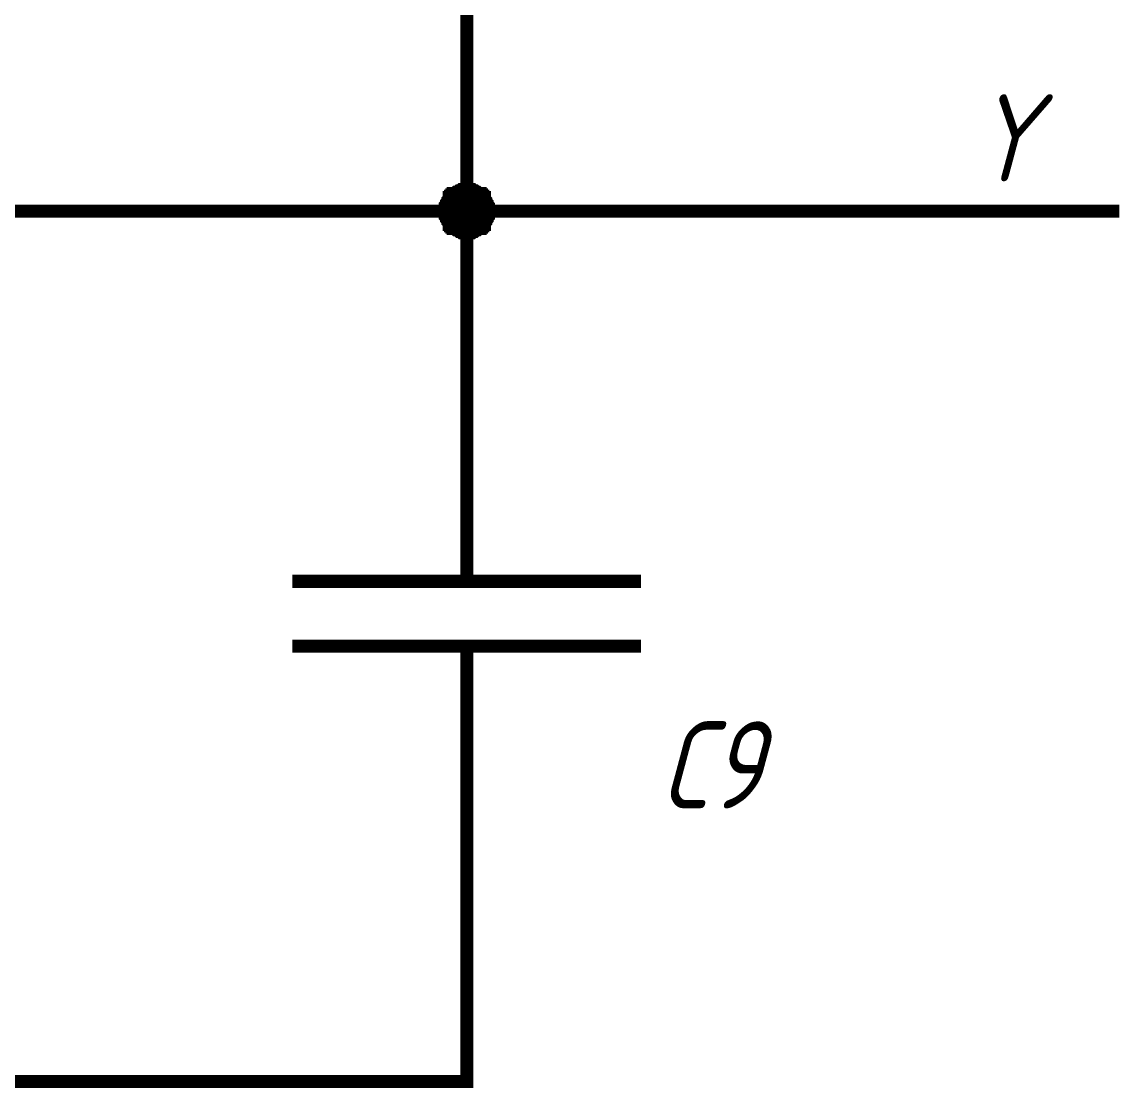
# Model space of a CAD drawing. Extents: x 196 to 1101, y 70 to 664.
# Drawn here: x 511.81 to 537.18, y 126.01 to 150.52 of the extents above; entities that cross this region are included whole.
import ezdxf

# ---------------------------------------------------------------- set-up
doc = ezdxf.new("R2010")
doc.units = 0
doc.header["$MEASUREMENT"] = 0
doc.layers.add('Sheet', color=255, linetype='CONTINUOUS')
doc.styles.add('GOST type A0', font='', dxfattribs={"oblique": 15, "height": 3.5})
doc.styles.get('GOST type A0').set_extended_font_data('GOST type A')

msp = doc.modelspace()

# ---------------------------------------------------------------- linework, layer by layer
at = {"layer": 'Sheet', "const_width": 0.3}
for points in [[(522.031, 151.173), (522.031, 146.171), (522.031, 146.171)], [(521.534, 146.171), (521.534, 146.203), (521.534, 146.234), (521.534, 146.234), (521.534, 146.265), (521.534, 146.296), (521.565, 146.327), (521.565, 146.358), (521.565, 146.358), (521.596, 146.389), (521.596, 146.42), (521.596, 146.42), (521.627, 146.451), (521.627, 146.482), (521.658, 146.482), (521.658, 146.513), (521.689, 146.513), (521.689, 146.544), (521.72, 146.544), (521.72, 146.575), (521.751, 146.575), (521.782, 146.606), (521.782, 146.606), (521.813, 146.606), (521.844, 146.638), (521.844, 146.638), (521.875, 146.638), (521.906, 146.669), (521.937, 146.669), (521.968, 146.669), (521.968, 146.669), (522, 146.669), (522.031, 146.669)], [(521.534, 146.171), (521.534, 146.203), (521.534, 146.234), (521.534, 146.234), (521.534, 146.265), (521.534, 146.296), (521.565, 146.327), (521.565, 146.358), (521.565, 146.358), (521.596, 146.389), (521.596, 146.42), (521.596, 146.42), (521.627, 146.451), (521.627, 146.482), (521.658, 146.482), (521.658, 146.513), (521.689, 146.513), (521.689, 146.544), (521.72, 146.544), (521.72, 146.575), (521.751, 146.575), (521.782, 146.606), (521.782, 146.606), (521.813, 146.606), (521.844, 146.638), (521.844, 146.638), (521.875, 146.638), (521.906, 146.669), (521.937, 146.669), (521.968, 146.669), (521.968, 146.669), (522, 146.669), (522.031, 146.669)], [(521.534, 146.171), (521.534, 146.203), (521.534, 146.234), (521.534, 146.234), (521.534, 146.265), (521.534, 146.296), (521.565, 146.327), (521.565, 146.358), (521.565, 146.358), (521.596, 146.389), (521.596, 146.42), (521.596, 146.42), (521.627, 146.451), (521.627, 146.482), (521.658, 146.482), (521.658, 146.513), (521.689, 146.513), (521.689, 146.544), (521.72, 146.544), (521.72, 146.575), (521.751, 146.575), (521.782, 146.606), (521.782, 146.606), (521.813, 146.606), (521.844, 146.638), (521.844, 146.638), (521.875, 146.638), (521.906, 146.669), (521.937, 146.669), (521.968, 146.669), (521.968, 146.669), (522, 146.669), (522.031, 146.669)], [(521.534, 146.171), (521.534, 146.203), (521.534, 146.234), (521.534, 146.234), (521.534, 146.265), (521.534, 146.296), (521.565, 146.327), (521.565, 146.358), (521.565, 146.358), (521.596, 146.389), (521.596, 146.42), (521.596, 146.42), (521.627, 146.451), (521.627, 146.482), (521.658, 146.482), (521.658, 146.513), (521.689, 146.513), (521.689, 146.544), (521.72, 146.544), (521.72, 146.575), (521.751, 146.575), (521.782, 146.606), (521.782, 146.606), (521.813, 146.606), (521.844, 146.638), (521.844, 146.638), (521.875, 146.638), (521.906, 146.669), (521.937, 146.669), (521.968, 146.669), (521.968, 146.669), (522, 146.669), (522.031, 146.669)], [(521.534, 146.171), (521.534, 146.203), (521.534, 146.234), (521.534, 146.234), (521.534, 146.265), (521.534, 146.296), (521.565, 146.327), (521.565, 146.358), (521.565, 146.358), (521.596, 146.389), (521.596, 146.42), (521.596, 146.42), (521.627, 146.451), (521.627, 146.482), (521.658, 146.482), (521.658, 146.513), (521.689, 146.513), (521.689, 146.544), (521.72, 146.544), (521.72, 146.575), (521.751, 146.575), (521.782, 146.606), (521.782, 146.606), (521.813, 146.606), (521.844, 146.638), (521.844, 146.638), (521.875, 146.638), (521.906, 146.669), (521.937, 146.669), (521.968, 146.669), (521.968, 146.669), (522, 146.669), (522.031, 146.669)], [(521.534, 146.171), (521.534, 146.203), (521.534, 146.234), (521.534, 146.234), (521.534, 146.265), (521.534, 146.296), (521.565, 146.327), (521.565, 146.358), (521.565, 146.358), (521.596, 146.389), (521.596, 146.42), (521.596, 146.42), (521.627, 146.451), (521.627, 146.482), (521.658, 146.482), (521.658, 146.513), (521.689, 146.513), (521.689, 146.544), (521.72, 146.544), (521.72, 146.575), (521.751, 146.575), (521.782, 146.606), (521.782, 146.606), (521.813, 146.606), (521.844, 146.638), (521.844, 146.638), (521.875, 146.638), (521.906, 146.669), (521.937, 146.669), (521.968, 146.669), (521.968, 146.669), (522, 146.669), (522.031, 146.669)], [(521.534, 146.171), (521.534, 146.203), (521.534, 146.234), (521.534, 146.234), (521.534, 146.265), (521.534, 146.296), (521.565, 146.327), (521.565, 146.358), (521.565, 146.358), (521.596, 146.389), (521.596, 146.42), (521.596, 146.42), (521.627, 146.451), (521.627, 146.482), (521.658, 146.482), (521.658, 146.513), (521.689, 146.513), (521.689, 146.544), (521.72, 146.544), (521.72, 146.575), (521.751, 146.575), (521.782, 146.606), (521.782, 146.606), (521.813, 146.606), (521.844, 146.638), (521.844, 146.638), (521.875, 146.638), (521.906, 146.669), (521.937, 146.669), (521.968, 146.669), (521.968, 146.669), (522, 146.669), (522.031, 146.669)], [(521.534, 146.171), (521.534, 146.203), (521.534, 146.234), (521.534, 146.234), (521.534, 146.265), (521.534, 146.296), (521.565, 146.327), (521.565, 146.358), (521.565, 146.358), (521.596, 146.389), (521.596, 146.42), (521.596, 146.42), (521.627, 146.451), (521.627, 146.482), (521.658, 146.482), (521.658, 146.513), (521.689, 146.513), (521.689, 146.544), (521.72, 146.544), (521.72, 146.575), (521.751, 146.575), (521.782, 146.606), (521.782, 146.606), (521.813, 146.606), (521.844, 146.638), (521.844, 146.638), (521.875, 146.638), (521.906, 146.669), (521.937, 146.669), (521.968, 146.669), (521.968, 146.669), (522, 146.669), (522.031, 146.669)], [(521.534, 146.171), (521.534, 146.203), (521.534, 146.234), (521.534, 146.234), (521.534, 146.265), (521.534, 146.296), (521.565, 146.327), (521.565, 146.358), (521.565, 146.358), (521.596, 146.389), (521.596, 146.42), (521.596, 146.42), (521.627, 146.451), (521.627, 146.482), (521.658, 146.482), (521.658, 146.513), (521.689, 146.513), (521.689, 146.544), (521.72, 146.544), (521.72, 146.575), (521.751, 146.575), (521.782, 146.606), (521.782, 146.606), (521.813, 146.606), (521.844, 146.638), (521.844, 146.638), (521.875, 146.638), (521.906, 146.669), (521.937, 146.669), (521.968, 146.669), (521.968, 146.669), (522, 146.669), (522.031, 146.669)], [(521.534, 146.171), (521.534, 146.203), (521.534, 146.234), (521.534, 146.234), (521.534, 146.265), (521.534, 146.296), (521.565, 146.327), (521.565, 146.358), (521.565, 146.358), (521.596, 146.389), (521.596, 146.42), (521.596, 146.42), (521.627, 146.451), (521.627, 146.482), (521.658, 146.482), (521.658, 146.513), (521.689, 146.513), (521.689, 146.544), (521.72, 146.544), (521.72, 146.575), (521.751, 146.575), (521.782, 146.606), (521.782, 146.606), (521.813, 146.606), (521.844, 146.638), (521.844, 146.638), (521.875, 146.638), (521.906, 146.669), (521.937, 146.669), (521.968, 146.669), (521.968, 146.669), (522, 146.669), (522.031, 146.669)], [(521.534, 146.171), (521.534, 146.203), (521.534, 146.234), (521.534, 146.234), (521.534, 146.265), (521.534, 146.296), (521.565, 146.327), (521.565, 146.358), (521.565, 146.358), (521.596, 146.389), (521.596, 146.42), (521.596, 146.42), (521.627, 146.451), (521.627, 146.482), (521.658, 146.482), (521.658, 146.513), (521.689, 146.513), (521.689, 146.544), (521.72, 146.544), (521.72, 146.575), (521.751, 146.575), (521.782, 146.606), (521.782, 146.606), (521.813, 146.606), (521.844, 146.638), (521.844, 146.638), (521.875, 146.638), (521.906, 146.669), (521.937, 146.669), (521.968, 146.669), (521.968, 146.669), (522, 146.669), (522.031, 146.669)], [(521.534, 146.171), (521.534, 146.203), (521.534, 146.234), (521.534, 146.234), (521.534, 146.265), (521.534, 146.296), (521.565, 146.327), (521.565, 146.358), (521.565, 146.358), (521.596, 146.389), (521.596, 146.42), (521.596, 146.42), (521.627, 146.451), (521.627, 146.482), (521.658, 146.482), (521.658, 146.513), (521.689, 146.513), (521.689, 146.544), (521.72, 146.544), (521.72, 146.575), (521.751, 146.575), (521.782, 146.606), (521.782, 146.606), (521.813, 146.606), (521.844, 146.638), (521.844, 146.638), (521.875, 146.638), (521.906, 146.669), (521.937, 146.669), (521.968, 146.669), (521.968, 146.669), (522, 146.669), (522.031, 146.669)], [(522.031, 146.669), (522.031, 146.669)], [(522.031, 146.669), (522.062, 146.669), (522.093, 146.669), (522.093, 146.669), (522.124, 146.669), (522.155, 146.669), (522.186, 146.638), (522.217, 146.638), (522.217, 146.638), (522.248, 146.606), (522.279, 146.606), (522.279, 146.606), (522.31, 146.575), (522.341, 146.575), (522.341, 146.544), (522.372, 146.544), (522.372, 146.513), (522.403, 146.513), (522.403, 146.482), (522.434, 146.482), (522.434, 146.451), (522.465, 146.42), (522.465, 146.42), (522.465, 146.389), (522.496, 146.358), (522.496, 146.358), (522.496, 146.327), (522.527, 146.296), (522.527, 146.265), (522.527, 146.234), (522.527, 146.234), (522.527, 146.203), (522.527, 146.171)], [(522.031, 146.669), (522.031, 146.669)], [(522.031, 146.669), (522.062, 146.669), (522.093, 146.669), (522.093, 146.669), (522.124, 146.669), (522.155, 146.669), (522.186, 146.638), (522.217, 146.638), (522.217, 146.638), (522.248, 146.606), (522.279, 146.606), (522.279, 146.606), (522.31, 146.575), (522.341, 146.575), (522.341, 146.544), (522.372, 146.544), (522.372, 146.513), (522.403, 146.513), (522.403, 146.482), (522.434, 146.482), (522.434, 146.451), (522.465, 146.42), (522.465, 146.42), (522.465, 146.389), (522.496, 146.358), (522.496, 146.358), (522.496, 146.327), (522.527, 146.296), (522.527, 146.265), (522.527, 146.234), (522.527, 146.234), (522.527, 146.203), (522.527, 146.171)], [(522.031, 146.669), (522.031, 146.669)], [(522.031, 146.669), (522.062, 146.669), (522.093, 146.669), (522.093, 146.669), (522.124, 146.669), (522.155, 146.669), (522.186, 146.638), (522.217, 146.638), (522.217, 146.638), (522.248, 146.606), (522.279, 146.606), (522.279, 146.606), (522.31, 146.575), (522.341, 146.575), (522.341, 146.544), (522.372, 146.544), (522.372, 146.513), (522.403, 146.513), (522.403, 146.482), (522.434, 146.482), (522.434, 146.451), (522.465, 146.42), (522.465, 146.42), (522.465, 146.389), (522.496, 146.358), (522.496, 146.358), (522.496, 146.327), (522.527, 146.296), (522.527, 146.265), (522.527, 146.234), (522.527, 146.234), (522.527, 146.203), (522.527, 146.171)], [(522.031, 146.669), (522.031, 146.669)], [(522.031, 146.669), (522.062, 146.669), (522.093, 146.669), (522.093, 146.669), (522.124, 146.669), (522.155, 146.669), (522.186, 146.638), (522.217, 146.638), (522.217, 146.638), (522.248, 146.606), (522.279, 146.606), (522.279, 146.606), (522.31, 146.575), (522.341, 146.575), (522.341, 146.544), (522.372, 146.544), (522.372, 146.513), (522.403, 146.513), (522.403, 146.482), (522.434, 146.482), (522.434, 146.451), (522.465, 146.42), (522.465, 146.42), (522.465, 146.389), (522.496, 146.358), (522.496, 146.358), (522.496, 146.327), (522.527, 146.296), (522.527, 146.265), (522.527, 146.234), (522.527, 146.234), (522.527, 146.203), (522.527, 146.171)], [(522.031, 146.669), (522.031, 146.669)], [(522.031, 146.669), (522.062, 146.669), (522.093, 146.669), (522.093, 146.669), (522.124, 146.669), (522.155, 146.669), (522.186, 146.638), (522.217, 146.638), (522.217, 146.638), (522.248, 146.606), (522.279, 146.606), (522.279, 146.606), (522.31, 146.575), (522.341, 146.575), (522.341, 146.544), (522.372, 146.544), (522.372, 146.513), (522.403, 146.513), (522.403, 146.482), (522.434, 146.482), (522.434, 146.451), (522.465, 146.42), (522.465, 146.42), (522.465, 146.389), (522.496, 146.358), (522.496, 146.358), (522.496, 146.327), (522.527, 146.296), (522.527, 146.265), (522.527, 146.234), (522.527, 146.234), (522.527, 146.203), (522.527, 146.171)], [(522.031, 146.669), (522.031, 146.669)], [(522.031, 146.669), (522.062, 146.669), (522.093, 146.669), (522.093, 146.669), (522.124, 146.669), (522.155, 146.669), (522.186, 146.638), (522.217, 146.638), (522.217, 146.638), (522.248, 146.606), (522.279, 146.606), (522.279, 146.606), (522.31, 146.575), (522.341, 146.575), (522.341, 146.544), (522.372, 146.544), (522.372, 146.513), (522.403, 146.513), (522.403, 146.482), (522.434, 146.482), (522.434, 146.451), (522.465, 146.42), (522.465, 146.42), (522.465, 146.389), (522.496, 146.358), (522.496, 146.358), (522.496, 146.327), (522.527, 146.296), (522.527, 146.265), (522.527, 146.234), (522.527, 146.234), (522.527, 146.203), (522.527, 146.171)], [(522.031, 146.669), (522.031, 146.669)], [(522.031, 146.669), (522.062, 146.669), (522.093, 146.669), (522.093, 146.669), (522.124, 146.669), (522.155, 146.669), (522.186, 146.638), (522.217, 146.638), (522.217, 146.638), (522.248, 146.606), (522.279, 146.606), (522.279, 146.606), (522.31, 146.575), (522.341, 146.575), (522.341, 146.544), (522.372, 146.544), (522.372, 146.513), (522.403, 146.513), (522.403, 146.482), (522.434, 146.482), (522.434, 146.451), (522.465, 146.42), (522.465, 146.42), (522.465, 146.389), (522.496, 146.358), (522.496, 146.358), (522.496, 146.327), (522.527, 146.296), (522.527, 146.265), (522.527, 146.234), (522.527, 146.234), (522.527, 146.203), (522.527, 146.171)], [(522.031, 146.669), (522.031, 146.669)], [(522.031, 146.669), (522.062, 146.669), (522.093, 146.669), (522.093, 146.669), (522.124, 146.669), (522.155, 146.669), (522.186, 146.638), (522.217, 146.638), (522.217, 146.638), (522.248, 146.606), (522.279, 146.606), (522.279, 146.606), (522.31, 146.575), (522.341, 146.575), (522.341, 146.544), (522.372, 146.544), (522.372, 146.513), (522.403, 146.513), (522.403, 146.482), (522.434, 146.482), (522.434, 146.451), (522.465, 146.42), (522.465, 146.42), (522.465, 146.389), (522.496, 146.358), (522.496, 146.358), (522.496, 146.327), (522.527, 146.296), (522.527, 146.265), (522.527, 146.234), (522.527, 146.234), (522.527, 146.203), (522.527, 146.171)], [(522.031, 146.669), (522.031, 146.669)], [(522.031, 146.669), (522.062, 146.669), (522.093, 146.669), (522.093, 146.669), (522.124, 146.669), (522.155, 146.669), (522.186, 146.638), (522.217, 146.638), (522.217, 146.638), (522.248, 146.606), (522.279, 146.606), (522.279, 146.606), (522.31, 146.575), (522.341, 146.575), (522.341, 146.544), (522.372, 146.544), (522.372, 146.513), (522.403, 146.513), (522.403, 146.482), (522.434, 146.482), (522.434, 146.451), (522.465, 146.42), (522.465, 146.42), (522.465, 146.389), (522.496, 146.358), (522.496, 146.358), (522.496, 146.327), (522.527, 146.296), (522.527, 146.265), (522.527, 146.234), (522.527, 146.234), (522.527, 146.203), (522.527, 146.171)], [(522.031, 146.669), (522.031, 146.669)], [(522.031, 146.669), (522.062, 146.669), (522.093, 146.669), (522.093, 146.669), (522.124, 146.669), (522.155, 146.669), (522.186, 146.638), (522.217, 146.638), (522.217, 146.638), (522.248, 146.606), (522.279, 146.606), (522.279, 146.606), (522.31, 146.575), (522.341, 146.575), (522.341, 146.544), (522.372, 146.544), (522.372, 146.513), (522.403, 146.513), (522.403, 146.482), (522.434, 146.482), (522.434, 146.451), (522.465, 146.42), (522.465, 146.42), (522.465, 146.389), (522.496, 146.358), (522.496, 146.358), (522.496, 146.327), (522.527, 146.296), (522.527, 146.265), (522.527, 146.234), (522.527, 146.234), (522.527, 146.203), (522.527, 146.171)], [(522.031, 146.669), (522.031, 146.669)], [(522.031, 146.669), (522.062, 146.669), (522.093, 146.669), (522.093, 146.669), (522.124, 146.669), (522.155, 146.669), (522.186, 146.638), (522.217, 146.638), (522.217, 146.638), (522.248, 146.606), (522.279, 146.606), (522.279, 146.606), (522.31, 146.575), (522.341, 146.575), (522.341, 146.544), (522.372, 146.544), (522.372, 146.513), (522.403, 146.513), (522.403, 146.482), (522.434, 146.482), (522.434, 146.451), (522.465, 146.42), (522.465, 146.42), (522.465, 146.389), (522.496, 146.358), (522.496, 146.358), (522.496, 146.327), (522.527, 146.296), (522.527, 146.265), (522.527, 146.234), (522.527, 146.234), (522.527, 146.203), (522.527, 146.171)], [(522.031, 146.669), (522.031, 146.669)], [(522.031, 146.669), (522.062, 146.669), (522.093, 146.669), (522.093, 146.669), (522.124, 146.669), (522.155, 146.669), (522.186, 146.638), (522.217, 146.638), (522.217, 146.638), (522.248, 146.606), (522.279, 146.606), (522.279, 146.606), (522.31, 146.575), (522.341, 146.575), (522.341, 146.544), (522.372, 146.544), (522.372, 146.513), (522.403, 146.513), (522.403, 146.482), (522.434, 146.482), (522.434, 146.451), (522.465, 146.42), (522.465, 146.42), (522.465, 146.389), (522.496, 146.358), (522.496, 146.358), (522.496, 146.327), (522.527, 146.296), (522.527, 146.265), (522.527, 146.234), (522.527, 146.234), (522.527, 146.203), (522.527, 146.171)], [(414.576, 146.171), (442.061, 146.171), (462.061, 146.171), (482.03, 146.171), (502.03, 146.171), (522.031, 146.171), (537.031, 146.171)], [(522.031, 145.674), (522, 145.674), (521.968, 145.674), (521.968, 145.674), (521.937, 145.674), (521.906, 145.674), (521.875, 145.705), (521.844, 145.705), (521.844, 145.705), (521.813, 145.737), (521.782, 145.737), (521.782, 145.737), (521.751, 145.768), (521.72, 145.768), (521.72, 145.799), (521.689, 145.799), (521.689, 145.83), (521.658, 145.83), (521.658, 145.861), (521.627, 145.861), (521.627, 145.892), (521.596, 145.923), (521.596, 145.923), (521.596, 145.954), (521.565, 145.985), (521.565, 145.985), (521.565, 146.016), (521.534, 146.047), (521.534, 146.078), (521.534, 146.109), (521.534, 146.109), (521.534, 146.14), (521.534, 146.171)], [(521.534, 146.171), (521.534, 146.171)], [(522.031, 145.674), (522, 145.674), (521.968, 145.674), (521.968, 145.674), (521.937, 145.674), (521.906, 145.674), (521.875, 145.705), (521.844, 145.705), (521.844, 145.705), (521.813, 145.737), (521.782, 145.737), (521.782, 145.737), (521.751, 145.768), (521.72, 145.768), (521.72, 145.799), (521.689, 145.799), (521.689, 145.83), (521.658, 145.83), (521.658, 145.861), (521.627, 145.861), (521.627, 145.892), (521.596, 145.923), (521.596, 145.923), (521.596, 145.954), (521.565, 145.985), (521.565, 145.985), (521.565, 146.016), (521.534, 146.047), (521.534, 146.078), (521.534, 146.109), (521.534, 146.109), (521.534, 146.14), (521.534, 146.171)], [(521.534, 146.171), (521.534, 146.171)], [(522.031, 145.674), (522, 145.674), (521.968, 145.674), (521.968, 145.674), (521.937, 145.674), (521.906, 145.674), (521.875, 145.705), (521.844, 145.705), (521.844, 145.705), (521.813, 145.737), (521.782, 145.737), (521.782, 145.737), (521.751, 145.768), (521.72, 145.768), (521.72, 145.799), (521.689, 145.799), (521.689, 145.83), (521.658, 145.83), (521.658, 145.861), (521.627, 145.861), (521.627, 145.892), (521.596, 145.923), (521.596, 145.923), (521.596, 145.954), (521.565, 145.985), (521.565, 145.985), (521.565, 146.016), (521.534, 146.047), (521.534, 146.078), (521.534, 146.109), (521.534, 146.109), (521.534, 146.14), (521.534, 146.171)], [(521.534, 146.171), (521.534, 146.171)], [(522.031, 145.674), (522, 145.674), (521.968, 145.674), (521.968, 145.674), (521.937, 145.674), (521.906, 145.674), (521.875, 145.705), (521.844, 145.705), (521.844, 145.705), (521.813, 145.737), (521.782, 145.737), (521.782, 145.737), (521.751, 145.768), (521.72, 145.768), (521.72, 145.799), (521.689, 145.799), (521.689, 145.83), (521.658, 145.83), (521.658, 145.861), (521.627, 145.861), (521.627, 145.892), (521.596, 145.923), (521.596, 145.923), (521.596, 145.954), (521.565, 145.985), (521.565, 145.985), (521.565, 146.016), (521.534, 146.047), (521.534, 146.078), (521.534, 146.109), (521.534, 146.109), (521.534, 146.14), (521.534, 146.171)], [(521.534, 146.171), (521.534, 146.171)], [(522.031, 145.674), (522, 145.674), (521.968, 145.674), (521.968, 145.674), (521.937, 145.674), (521.906, 145.674), (521.875, 145.705), (521.844, 145.705), (521.844, 145.705), (521.813, 145.737), (521.782, 145.737), (521.782, 145.737), (521.751, 145.768), (521.72, 145.768), (521.72, 145.799), (521.689, 145.799), (521.689, 145.83), (521.658, 145.83), (521.658, 145.861), (521.627, 145.861), (521.627, 145.892), (521.596, 145.923), (521.596, 145.923), (521.596, 145.954), (521.565, 145.985), (521.565, 145.985), (521.565, 146.016), (521.534, 146.047), (521.534, 146.078), (521.534, 146.109), (521.534, 146.109), (521.534, 146.14), (521.534, 146.171)], [(521.534, 146.171), (521.534, 146.171)], [(522.031, 145.674), (522, 145.674), (521.968, 145.674), (521.968, 145.674), (521.937, 145.674), (521.906, 145.674), (521.875, 145.705), (521.844, 145.705), (521.844, 145.705), (521.813, 145.737), (521.782, 145.737), (521.782, 145.737), (521.751, 145.768), (521.72, 145.768), (521.72, 145.799), (521.689, 145.799), (521.689, 145.83), (521.658, 145.83), (521.658, 145.861), (521.627, 145.861), (521.627, 145.892), (521.596, 145.923), (521.596, 145.923), (521.596, 145.954), (521.565, 145.985), (521.565, 145.985), (521.565, 146.016), (521.534, 146.047), (521.534, 146.078), (521.534, 146.109), (521.534, 146.109), (521.534, 146.14), (521.534, 146.171)], [(521.534, 146.171), (521.534, 146.171)], [(522.031, 145.674), (522, 145.674), (521.968, 145.674), (521.968, 145.674), (521.937, 145.674), (521.906, 145.674), (521.875, 145.705), (521.844, 145.705), (521.844, 145.705), (521.813, 145.737), (521.782, 145.737), (521.782, 145.737), (521.751, 145.768), (521.72, 145.768), (521.72, 145.799), (521.689, 145.799), (521.689, 145.83), (521.658, 145.83), (521.658, 145.861), (521.627, 145.861), (521.627, 145.892), (521.596, 145.923), (521.596, 145.923), (521.596, 145.954), (521.565, 145.985), (521.565, 145.985), (521.565, 146.016), (521.534, 146.047), (521.534, 146.078), (521.534, 146.109), (521.534, 146.109), (521.534, 146.14), (521.534, 146.171)], [(521.534, 146.171), (521.534, 146.171)], [(522.031, 145.674), (522, 145.674), (521.968, 145.674), (521.968, 145.674), (521.937, 145.674), (521.906, 145.674), (521.875, 145.705), (521.844, 145.705), (521.844, 145.705), (521.813, 145.737), (521.782, 145.737), (521.782, 145.737), (521.751, 145.768), (521.72, 145.768), (521.72, 145.799), (521.689, 145.799), (521.689, 145.83), (521.658, 145.83), (521.658, 145.861), (521.627, 145.861), (521.627, 145.892), (521.596, 145.923), (521.596, 145.923), (521.596, 145.954), (521.565, 145.985), (521.565, 145.985), (521.565, 146.016), (521.534, 146.047), (521.534, 146.078), (521.534, 146.109), (521.534, 146.109), (521.534, 146.14), (521.534, 146.171)], [(521.534, 146.171), (521.534, 146.171)], [(522.031, 145.674), (522, 145.674), (521.968, 145.674), (521.968, 145.674), (521.937, 145.674), (521.906, 145.674), (521.875, 145.705), (521.844, 145.705), (521.844, 145.705), (521.813, 145.737), (521.782, 145.737), (521.782, 145.737), (521.751, 145.768), (521.72, 145.768), (521.72, 145.799), (521.689, 145.799), (521.689, 145.83), (521.658, 145.83), (521.658, 145.861), (521.627, 145.861), (521.627, 145.892), (521.596, 145.923), (521.596, 145.923), (521.596, 145.954), (521.565, 145.985), (521.565, 145.985), (521.565, 146.016), (521.534, 146.047), (521.534, 146.078), (521.534, 146.109), (521.534, 146.109), (521.534, 146.14), (521.534, 146.171)], [(521.534, 146.171), (521.534, 146.171)], [(522.031, 145.674), (522, 145.674), (521.968, 145.674), (521.968, 145.674), (521.937, 145.674), (521.906, 145.674), (521.875, 145.705), (521.844, 145.705), (521.844, 145.705), (521.813, 145.737), (521.782, 145.737), (521.782, 145.737), (521.751, 145.768), (521.72, 145.768), (521.72, 145.799), (521.689, 145.799), (521.689, 145.83), (521.658, 145.83), (521.658, 145.861), (521.627, 145.861), (521.627, 145.892), (521.596, 145.923), (521.596, 145.923), (521.596, 145.954), (521.565, 145.985), (521.565, 145.985), (521.565, 146.016), (521.534, 146.047), (521.534, 146.078), (521.534, 146.109), (521.534, 146.109), (521.534, 146.14), (521.534, 146.171)], [(521.534, 146.171), (521.534, 146.171)], [(522.031, 145.674), (522, 145.674), (521.968, 145.674), (521.968, 145.674), (521.937, 145.674), (521.906, 145.674), (521.875, 145.705), (521.844, 145.705), (521.844, 145.705), (521.813, 145.737), (521.782, 145.737), (521.782, 145.737), (521.751, 145.768), (521.72, 145.768), (521.72, 145.799), (521.689, 145.799), (521.689, 145.83), (521.658, 145.83), (521.658, 145.861), (521.627, 145.861), (521.627, 145.892), (521.596, 145.923), (521.596, 145.923), (521.596, 145.954), (521.565, 145.985), (521.565, 145.985), (521.565, 146.016), (521.534, 146.047), (521.534, 146.078), (521.534, 146.109), (521.534, 146.109), (521.534, 146.14), (521.534, 146.171)], [(521.534, 146.171), (521.534, 146.171)], [(522.031, 145.674), (522, 145.674), (521.968, 145.674), (521.968, 145.674), (521.937, 145.674), (521.906, 145.674), (521.875, 145.705), (521.844, 145.705), (521.844, 145.705), (521.813, 145.737), (521.782, 145.737), (521.782, 145.737), (521.751, 145.768), (521.72, 145.768), (521.72, 145.799), (521.689, 145.799), (521.689, 145.83), (521.658, 145.83), (521.658, 145.861), (521.627, 145.861), (521.627, 145.892), (521.596, 145.923), (521.596, 145.923), (521.596, 145.954), (521.565, 145.985), (521.565, 145.985), (521.565, 146.016), (521.534, 146.047), (521.534, 146.078), (521.534, 146.109), (521.534, 146.109), (521.534, 146.14), (521.534, 146.171)], [(521.534, 146.171), (521.534, 146.171)], [(522.527, 146.171), (522.527, 146.14), (522.527, 146.109), (522.527, 146.109), (522.527, 146.078), (522.527, 146.047), (522.496, 146.016), (522.496, 145.985), (522.496, 145.985), (522.465, 145.954), (522.465, 145.923), (522.465, 145.923), (522.434, 145.892), (522.434, 145.861), (522.403, 145.861), (522.403, 145.83), (522.372, 145.83), (522.372, 145.799), (522.341, 145.799), (522.341, 145.768), (522.31, 145.768), (522.279, 145.737), (522.279, 145.737), (522.248, 145.737), (522.217, 145.705), (522.217, 145.705), (522.186, 145.705), (522.155, 145.674), (522.124, 145.674), (522.093, 145.674), (522.093, 145.674), (522.062, 145.674), (522.031, 145.674)], [(522.527, 146.171), (522.527, 146.14), (522.527, 146.109), (522.527, 146.109), (522.527, 146.078), (522.527, 146.047), (522.496, 146.016), (522.496, 145.985), (522.496, 145.985), (522.465, 145.954), (522.465, 145.923), (522.465, 145.923), (522.434, 145.892), (522.434, 145.861), (522.403, 145.861), (522.403, 145.83), (522.372, 145.83), (522.372, 145.799), (522.341, 145.799), (522.341, 145.768), (522.31, 145.768), (522.279, 145.737), (522.279, 145.737), (522.248, 145.737), (522.217, 145.705), (522.217, 145.705), (522.186, 145.705), (522.155, 145.674), (522.124, 145.674), (522.093, 145.674), (522.093, 145.674), (522.062, 145.674), (522.031, 145.674)], [(522.031, 140.176), (522.031, 146.171), (522.031, 146.171)], [(522.527, 146.171), (522.527, 146.14), (522.527, 146.109), (522.527, 146.109), (522.527, 146.078), (522.527, 146.047), (522.496, 146.016), (522.496, 145.985), (522.496, 145.985), (522.465, 145.954), (522.465, 145.923), (522.465, 145.923), (522.434, 145.892), (522.434, 145.861), (522.403, 145.861), (522.403, 145.83), (522.372, 145.83), (522.372, 145.799), (522.341, 145.799), (522.341, 145.768), (522.31, 145.768), (522.279, 145.737), (522.279, 145.737), (522.248, 145.737), (522.217, 145.705), (522.217, 145.705), (522.186, 145.705), (522.155, 145.674), (522.124, 145.674), (522.093, 145.674), (522.093, 145.674), (522.062, 145.674), (522.031, 145.674)], [(522.527, 146.171), (522.527, 146.14), (522.527, 146.109), (522.527, 146.109), (522.527, 146.078), (522.527, 146.047), (522.496, 146.016), (522.496, 145.985), (522.496, 145.985), (522.465, 145.954), (522.465, 145.923), (522.465, 145.923), (522.434, 145.892), (522.434, 145.861), (522.403, 145.861), (522.403, 145.83), (522.372, 145.83), (522.372, 145.799), (522.341, 145.799), (522.341, 145.768), (522.31, 145.768), (522.279, 145.737), (522.279, 145.737), (522.248, 145.737), (522.217, 145.705), (522.217, 145.705), (522.186, 145.705), (522.155, 145.674), (522.124, 145.674), (522.093, 145.674), (522.093, 145.674), (522.062, 145.674), (522.031, 145.674)], [(522.527, 146.171), (522.527, 146.14), (522.527, 146.109), (522.527, 146.109), (522.527, 146.078), (522.527, 146.047), (522.496, 146.016), (522.496, 145.985), (522.496, 145.985), (522.465, 145.954), (522.465, 145.923), (522.465, 145.923), (522.434, 145.892), (522.434, 145.861), (522.403, 145.861), (522.403, 145.83), (522.372, 145.83), (522.372, 145.799), (522.341, 145.799), (522.341, 145.768), (522.31, 145.768), (522.279, 145.737), (522.279, 145.737), (522.248, 145.737), (522.217, 145.705), (522.217, 145.705), (522.186, 145.705), (522.155, 145.674), (522.124, 145.674), (522.093, 145.674), (522.093, 145.674), (522.062, 145.674), (522.031, 145.674)], [(522.527, 146.171), (522.527, 146.14), (522.527, 146.109), (522.527, 146.109), (522.527, 146.078), (522.527, 146.047), (522.496, 146.016), (522.496, 145.985), (522.496, 145.985), (522.465, 145.954), (522.465, 145.923), (522.465, 145.923), (522.434, 145.892), (522.434, 145.861), (522.403, 145.861), (522.403, 145.83), (522.372, 145.83), (522.372, 145.799), (522.341, 145.799), (522.341, 145.768), (522.31, 145.768), (522.279, 145.737), (522.279, 145.737), (522.248, 145.737), (522.217, 145.705), (522.217, 145.705), (522.186, 145.705), (522.155, 145.674), (522.124, 145.674), (522.093, 145.674), (522.093, 145.674), (522.062, 145.674), (522.031, 145.674)], [(522.527, 146.171), (522.527, 146.14), (522.527, 146.109), (522.527, 146.109), (522.527, 146.078), (522.527, 146.047), (522.496, 146.016), (522.496, 145.985), (522.496, 145.985), (522.465, 145.954), (522.465, 145.923), (522.465, 145.923), (522.434, 145.892), (522.434, 145.861), (522.403, 145.861), (522.403, 145.83), (522.372, 145.83), (522.372, 145.799), (522.341, 145.799), (522.341, 145.768), (522.31, 145.768), (522.279, 145.737), (522.279, 145.737), (522.248, 145.737), (522.217, 145.705), (522.217, 145.705), (522.186, 145.705), (522.155, 145.674), (522.124, 145.674), (522.093, 145.674), (522.093, 145.674), (522.062, 145.674), (522.031, 145.674)], [(522.527, 146.171), (522.527, 146.14), (522.527, 146.109), (522.527, 146.109), (522.527, 146.078), (522.527, 146.047), (522.496, 146.016), (522.496, 145.985), (522.496, 145.985), (522.465, 145.954), (522.465, 145.923), (522.465, 145.923), (522.434, 145.892), (522.434, 145.861), (522.403, 145.861), (522.403, 145.83), (522.372, 145.83), (522.372, 145.799), (522.341, 145.799), (522.341, 145.768), (522.31, 145.768), (522.279, 145.737), (522.279, 145.737), (522.248, 145.737), (522.217, 145.705), (522.217, 145.705), (522.186, 145.705), (522.155, 145.674), (522.124, 145.674), (522.093, 145.674), (522.093, 145.674), (522.062, 145.674), (522.031, 145.674)], [(522.527, 146.171), (522.527, 146.14), (522.527, 146.109), (522.527, 146.109), (522.527, 146.078), (522.527, 146.047), (522.496, 146.016), (522.496, 145.985), (522.496, 145.985), (522.465, 145.954), (522.465, 145.923), (522.465, 145.923), (522.434, 145.892), (522.434, 145.861), (522.403, 145.861), (522.403, 145.83), (522.372, 145.83), (522.372, 145.799), (522.341, 145.799), (522.341, 145.768), (522.31, 145.768), (522.279, 145.737), (522.279, 145.737), (522.248, 145.737), (522.217, 145.705), (522.217, 145.705), (522.186, 145.705), (522.155, 145.674), (522.124, 145.674), (522.093, 145.674), (522.093, 145.674), (522.062, 145.674), (522.031, 145.674)], [(522.527, 146.171), (522.527, 146.14), (522.527, 146.109), (522.527, 146.109), (522.527, 146.078), (522.527, 146.047), (522.496, 146.016), (522.496, 145.985), (522.496, 145.985), (522.465, 145.954), (522.465, 145.923), (522.465, 145.923), (522.434, 145.892), (522.434, 145.861), (522.403, 145.861), (522.403, 145.83), (522.372, 145.83), (522.372, 145.799), (522.341, 145.799), (522.341, 145.768), (522.31, 145.768), (522.279, 145.737), (522.279, 145.737), (522.248, 145.737), (522.217, 145.705), (522.217, 145.705), (522.186, 145.705), (522.155, 145.674), (522.124, 145.674), (522.093, 145.674), (522.093, 145.674), (522.062, 145.674), (522.031, 145.674)], [(522.527, 146.171), (522.527, 146.14), (522.527, 146.109), (522.527, 146.109), (522.527, 146.078), (522.527, 146.047), (522.496, 146.016), (522.496, 145.985), (522.496, 145.985), (522.465, 145.954), (522.465, 145.923), (522.465, 145.923), (522.434, 145.892), (522.434, 145.861), (522.403, 145.861), (522.403, 145.83), (522.372, 145.83), (522.372, 145.799), (522.341, 145.799), (522.341, 145.768), (522.31, 145.768), (522.279, 145.737), (522.279, 145.737), (522.248, 145.737), (522.217, 145.705), (522.217, 145.705), (522.186, 145.705), (522.155, 145.674), (522.124, 145.674), (522.093, 145.674), (522.093, 145.674), (522.062, 145.674), (522.031, 145.674)], [(522.527, 146.171), (522.527, 146.14), (522.527, 146.109), (522.527, 146.109), (522.527, 146.078), (522.527, 146.047), (522.496, 146.016), (522.496, 145.985), (522.496, 145.985), (522.465, 145.954), (522.465, 145.923), (522.465, 145.923), (522.434, 145.892), (522.434, 145.861), (522.403, 145.861), (522.403, 145.83), (522.372, 145.83), (522.372, 145.799), (522.341, 145.799), (522.341, 145.768), (522.31, 145.768), (522.279, 145.737), (522.279, 145.737), (522.248, 145.737), (522.217, 145.705), (522.217, 145.705), (522.186, 145.705), (522.155, 145.674), (522.124, 145.674), (522.093, 145.674), (522.093, 145.674), (522.062, 145.674), (522.031, 145.674)], [(522.527, 146.171), (522.527, 146.171), (522.527, 146.171), (522.527, 146.171), (522.527, 146.171), (522.527, 146.171), (522.527, 146.171), (522.527, 146.171), (522.527, 146.171), (522.527, 146.171), (522.527, 146.171), (522.527, 146.171), (522.527, 146.171), (522.527, 146.171), (522.527, 146.171), (522.527, 146.171), (522.527, 146.171), (522.527, 146.171), (522.527, 146.171), (522.527, 146.171), (522.527, 146.171), (522.527, 146.171), (522.527, 146.171), (522.527, 146.171), (522.527, 146.171), (522.527, 146.171), (522.527, 146.171), (522.527, 146.171), (522.527, 146.171), (522.527, 146.171), (522.527, 146.171), (522.527, 146.171), (522.527, 146.171)], [(522.527, 146.171), (522.527, 146.171)], [(522.527, 146.171), (522.527, 146.171), (522.527, 146.171), (522.527, 146.171), (522.527, 146.171), (522.527, 146.171), (522.527, 146.171), (522.527, 146.171), (522.527, 146.171), (522.527, 146.171), (522.527, 146.171), (522.527, 146.171), (522.527, 146.171), (522.527, 146.171), (522.527, 146.171), (522.527, 146.171), (522.527, 146.171), (522.527, 146.171), (522.527, 146.171), (522.527, 146.171), (522.527, 146.171), (522.527, 146.171), (522.527, 146.171), (522.527, 146.171), (522.527, 146.171), (522.527, 146.171), (522.527, 146.171), (522.527, 146.171), (522.527, 146.171), (522.527, 146.171), (522.527, 146.171), (522.527, 146.171), (522.527, 146.171)], [(522.527, 146.171), (522.527, 146.171)], [(522.527, 146.171), (522.527, 146.171), (522.527, 146.171), (522.527, 146.171), (522.527, 146.171), (522.527, 146.171), (522.527, 146.171), (522.527, 146.171), (522.527, 146.171), (522.527, 146.171), (522.527, 146.171), (522.527, 146.171), (522.527, 146.171), (522.527, 146.171), (522.527, 146.171), (522.527, 146.171), (522.527, 146.171), (522.527, 146.171), (522.527, 146.171), (522.527, 146.171), (522.527, 146.171), (522.527, 146.171), (522.527, 146.171), (522.527, 146.171), (522.527, 146.171), (522.527, 146.171), (522.527, 146.171), (522.527, 146.171), (522.527, 146.171), (522.527, 146.171), (522.527, 146.171), (522.527, 146.171), (522.527, 146.171)], [(522.527, 146.171), (522.527, 146.171)], [(522.527, 146.171), (522.527, 146.171), (522.527, 146.171), (522.527, 146.171), (522.527, 146.171), (522.527, 146.171), (522.527, 146.171), (522.527, 146.171), (522.527, 146.171), (522.527, 146.171), (522.527, 146.171), (522.527, 146.171), (522.527, 146.171), (522.527, 146.171), (522.527, 146.171), (522.527, 146.171), (522.527, 146.171), (522.527, 146.171), (522.527, 146.171), (522.527, 146.171), (522.527, 146.171), (522.527, 146.171), (522.527, 146.171), (522.527, 146.171), (522.527, 146.171), (522.527, 146.171), (522.527, 146.171), (522.527, 146.171), (522.527, 146.171), (522.527, 146.171), (522.527, 146.171), (522.527, 146.171), (522.527, 146.171)], [(522.527, 146.171), (522.527, 146.171)], [(522.527, 146.171), (522.527, 146.171), (522.527, 146.171), (522.527, 146.171), (522.527, 146.171), (522.527, 146.171), (522.527, 146.171), (522.527, 146.171), (522.527, 146.171), (522.527, 146.171), (522.527, 146.171), (522.527, 146.171), (522.527, 146.171), (522.527, 146.171), (522.527, 146.171), (522.527, 146.171), (522.527, 146.171), (522.527, 146.171), (522.527, 146.171), (522.527, 146.171), (522.527, 146.171), (522.527, 146.171), (522.527, 146.171), (522.527, 146.171), (522.527, 146.171), (522.527, 146.171), (522.527, 146.171), (522.527, 146.171), (522.527, 146.171), (522.527, 146.171), (522.527, 146.171), (522.527, 146.171), (522.527, 146.171)], [(522.527, 146.171), (522.527, 146.171)], [(522.527, 146.171), (522.527, 146.171), (522.527, 146.171), (522.527, 146.171), (522.527, 146.171), (522.527, 146.171), (522.527, 146.171), (522.527, 146.171), (522.527, 146.171), (522.527, 146.171), (522.527, 146.171), (522.527, 146.171), (522.527, 146.171), (522.527, 146.171), (522.527, 146.171), (522.527, 146.171), (522.527, 146.171), (522.527, 146.171), (522.527, 146.171), (522.527, 146.171), (522.527, 146.171), (522.527, 146.171), (522.527, 146.171), (522.527, 146.171), (522.527, 146.171), (522.527, 146.171), (522.527, 146.171), (522.527, 146.171), (522.527, 146.171), (522.527, 146.171), (522.527, 146.171), (522.527, 146.171), (522.527, 146.171)], [(522.527, 146.171), (522.527, 146.171)], [(522.527, 146.171), (522.527, 146.171), (522.527, 146.171), (522.527, 146.171), (522.527, 146.171), (522.527, 146.171), (522.527, 146.171), (522.527, 146.171), (522.527, 146.171), (522.527, 146.171), (522.527, 146.171), (522.527, 146.171), (522.527, 146.171), (522.527, 146.171), (522.527, 146.171), (522.527, 146.171), (522.527, 146.171), (522.527, 146.171), (522.527, 146.171), (522.527, 146.171), (522.527, 146.171), (522.527, 146.171), (522.527, 146.171), (522.527, 146.171), (522.527, 146.171), (522.527, 146.171), (522.527, 146.171), (522.527, 146.171), (522.527, 146.171), (522.527, 146.171), (522.527, 146.171), (522.527, 146.171), (522.527, 146.171)], [(522.527, 146.171), (522.527, 146.171)], [(522.527, 146.171), (522.527, 146.171), (522.527, 146.171), (522.527, 146.171), (522.527, 146.171), (522.527, 146.171), (522.527, 146.171), (522.527, 146.171), (522.527, 146.171), (522.527, 146.171), (522.527, 146.171), (522.527, 146.171), (522.527, 146.171), (522.527, 146.171), (522.527, 146.171), (522.527, 146.171), (522.527, 146.171), (522.527, 146.171), (522.527, 146.171), (522.527, 146.171), (522.527, 146.171), (522.527, 146.171), (522.527, 146.171), (522.527, 146.171), (522.527, 146.171), (522.527, 146.171), (522.527, 146.171), (522.527, 146.171), (522.527, 146.171), (522.527, 146.171), (522.527, 146.171), (522.527, 146.171), (522.527, 146.171)], [(522.527, 146.171), (522.527, 146.171)], [(522.527, 146.171), (522.527, 146.171), (522.527, 146.171), (522.527, 146.171), (522.527, 146.171), (522.527, 146.171), (522.527, 146.171), (522.527, 146.171), (522.527, 146.171), (522.527, 146.171), (522.527, 146.171), (522.527, 146.171), (522.527, 146.171), (522.527, 146.171), (522.527, 146.171), (522.527, 146.171), (522.527, 146.171), (522.527, 146.171), (522.527, 146.171), (522.527, 146.171), (522.527, 146.171), (522.527, 146.171), (522.527, 146.171), (522.527, 146.171), (522.527, 146.171), (522.527, 146.171), (522.527, 146.171), (522.527, 146.171), (522.527, 146.171), (522.527, 146.171), (522.527, 146.171), (522.527, 146.171), (522.527, 146.171)], [(522.527, 146.171), (522.527, 146.171)], [(522.527, 146.171), (522.527, 146.171), (522.527, 146.171), (522.527, 146.171), (522.527, 146.171), (522.527, 146.171), (522.527, 146.171), (522.527, 146.171), (522.527, 146.171), (522.527, 146.171), (522.527, 146.171), (522.527, 146.171), (522.527, 146.171), (522.527, 146.171), (522.527, 146.171), (522.527, 146.171), (522.527, 146.171), (522.527, 146.171), (522.527, 146.171), (522.527, 146.171), (522.527, 146.171), (522.527, 146.171), (522.527, 146.171), (522.527, 146.171), (522.527, 146.171), (522.527, 146.171), (522.527, 146.171), (522.527, 146.171), (522.527, 146.171), (522.527, 146.171), (522.527, 146.171), (522.527, 146.171), (522.527, 146.171)], [(522.527, 146.171), (522.527, 146.171)], [(522.527, 146.171), (522.527, 146.171), (522.527, 146.171), (522.527, 146.171), (522.527, 146.171), (522.527, 146.171), (522.527, 146.171), (522.527, 146.171), (522.527, 146.171), (522.527, 146.171), (522.527, 146.171), (522.527, 146.171), (522.527, 146.171), (522.527, 146.171), (522.527, 146.171), (522.527, 146.171), (522.527, 146.171), (522.527, 146.171), (522.527, 146.171), (522.527, 146.171), (522.527, 146.171), (522.527, 146.171), (522.527, 146.171), (522.527, 146.171), (522.527, 146.171), (522.527, 146.171), (522.527, 146.171), (522.527, 146.171), (522.527, 146.171), (522.527, 146.171), (522.527, 146.171), (522.527, 146.171), (522.527, 146.171)], [(522.527, 146.171), (522.527, 146.171)], [(522.527, 146.171), (522.527, 146.171), (522.527, 146.171), (522.527, 146.171), (522.527, 146.171), (522.527, 146.171), (522.527, 146.171), (522.527, 146.171), (522.527, 146.171), (522.527, 146.171), (522.527, 146.171), (522.527, 146.171), (522.527, 146.171), (522.527, 146.171), (522.527, 146.171), (522.527, 146.171), (522.527, 146.171), (522.527, 146.171), (522.527, 146.171), (522.527, 146.171), (522.527, 146.171), (522.527, 146.171), (522.527, 146.171), (522.527, 146.171), (522.527, 146.171), (522.527, 146.171), (522.527, 146.171), (522.527, 146.171), (522.527, 146.171), (522.527, 146.171), (522.527, 146.171), (522.527, 146.171), (522.527, 146.171)], [(522.527, 146.171), (522.527, 146.171)], [(522.031, 137.659), (522.031, 140.176)], [(518.024, 137.659), (526.037, 137.659)], [(518.024, 136.168), (526.037, 136.168)], [(522.031, 136.168), (522.031, 133.683)], [(462.061, 126.164), (482.03, 126.164), (502.03, 126.164), (522.031, 126.164), (522.031, 133.683)]]:
    msp.add_lwpolyline(points, dxfattribs=at)
at = {"layer": 'Sheet', "const_width": 0.508}
msp.add_lwpolyline([(521.682, 146.183, 1), (522.19, 146.183, 1)], format="xyb", close=True, dxfattribs=at)

# ---------------------------------------------------------------- texts
at = {"layer": 'Sheet', "style": 'GOST type A0', "oblique": 15}
for s, p in [('Y', (533.646, 146.855)), ('C9', (526.441, 132.44))]:
    msp.add_text(s, height=2, dxfattribs=at).set_placement(p)

doc.saveas('drawing.dxf')
